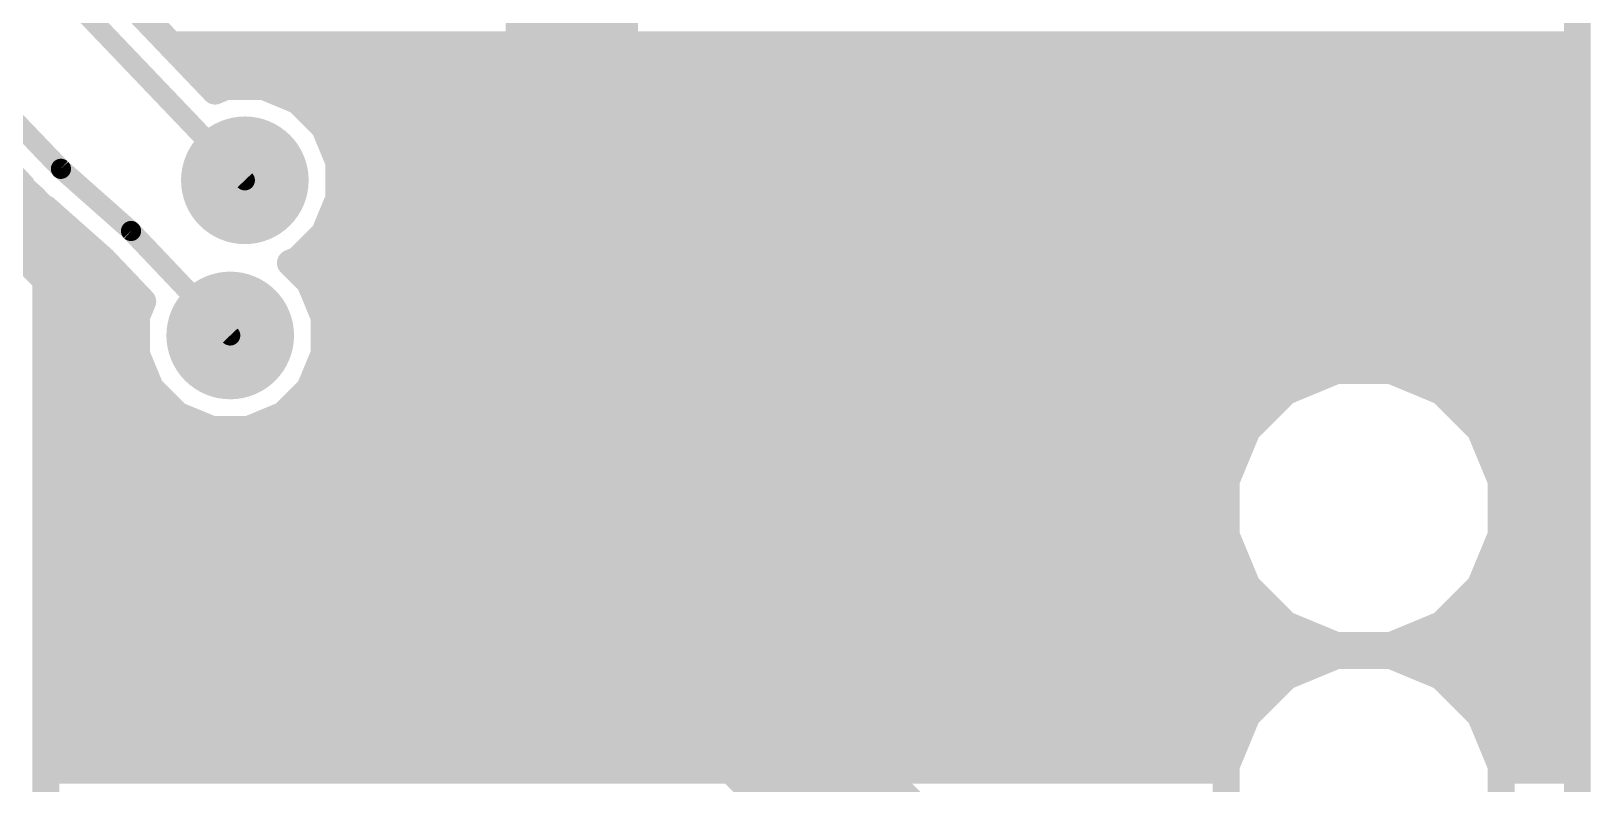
# Model space of a CAD drawing. Extents: x -40.6 to 40.6, y -25.6 to 25.6.
# Drawn here: x 16.97 to 40.56, y -7.92 to 3.45 of the extents above; entities that cross this region are included whole.
import ezdxf

# ---------------------------------------------------------------- set-up
doc = ezdxf.new("R2010")
doc.units = 0
doc.layers.add('1', color=22, linetype='CONTINUOUS')
doc.layers.add('18', color=82, linetype='CONTINUOUS')

# ---------------------------------------------------------------- blocks, each defined once
blk = doc.blocks.new('ROUNDV')
at = {"const_width": 0.5}
blk.add_lwpolyline([(0, -0.25, 1), (0, 0.25, 1), (0, -0.25)], format="xyb", dxfattribs=at)

msp = doc.modelspace()

# ---------------------------------------------------------------- linework, layer by layer
at = {"layer": '1'}
for points, const_width in [([(40.3519, 23.5458), (40.3519, -23.6685)], 0.4064), ([(25.146, 5.8674), (25.146, -3.4036)], 2), ([(19.7491, 2.5485), (16.5056, 5.9428)], 0.4064), ([(20.2, 1.2), (15.9, 5.7)], 0.3048), ([(19.0776, 3.2512), (40.3519, 3.2512)], 0.4064), ([(17.4186, 1.3734), (16.1186, 2.7276)], 0.3048), ([(19.4659, 2.8448), (40.3519, 2.8448)], 0.4064), ([(19.9179, 2.6184), (19.7491, 2.5485)], 0.4064), ([(20.4821, 2.6184), (19.9179, 2.6184)], 0.4064), ([(21.0035, 2.4025), (20.4821, 2.6184)], 0.4064), ([(20.9167, 2.4384), (40.3519, 2.4384)], 0.4064), ([(21.4025, 2.0035), (21.0035, 2.4025)], 0.4064), ([(15.686, 2.3037), (16.8275, 1.1147)], 0.4064), ([(21.3739, 2.032), (40.3519, 2.032)], 0.4064), ([(21.6184, 1.4821), (21.4025, 2.0035)], 0.4064), ([(21.559, 1.6256), (40.3519, 1.6256)], 0.4064), ([(21.6184, 0.9179), (21.6184, 1.4821)], 0.4064), ([(18.4788, 0.4336), (17.4186, 1.3734)], 0.3048), ([(21.6184, 1.2192), (40.3519, 1.2192)], 0.4064), ([(16.837, 0.0468), (15.8464, 1.0374)], 0.4064), ([(16.8275, 1.1147), (16.8292, 1.0866)], 0.4064), ([(16.8292, 1.0866), (16.9986, 0.9364)], 0.4064), ([(16.071, 0.8128), (17.1173, 0.8128)], 0.4064), ([(16.9986, 0.9364), (17.1554, 0.773)], 0.4064), ([(17.1554, 0.773), (17.1836, 0.7725)], 0.4064), ([(17.1836, 0.7725), (18.0576, -0.0023)], 0.4064), ([(21.4025, 0.3965), (21.6184, 0.9179)], 0.4064), ([(21.5749, 0.8128), (40.3519, 0.8128)], 0.4064), ([(16.4774, 0.4064), (17.5965, 0.4064)], 0.4064), ([(19.9788, -1.146), (18.4788, 0.4336)], 0.3048), ([(21.0035, -0.0025), (21.4025, 0.3965)], 0.4064), ([(21.4065, 0.4064), (40.3519, 0.4064)], 0.4064), ([(17.1918, -0.308), (16.837, 0.0468)], 0.4064), ([(16.8838, 0), (18.055, 0)], 0.4064), ([(18.0576, -0.0023), (18.6562, -0.6326)], 0.4064), ([(20.8887, -0.05), (21.0035, -0.0025)], 0.4064), ([(21.1813, -0.3425), (20.8887, -0.05)], 0.4064), ([(21.0059, 0), (40.3519, 0)], 0.4064), ([(17.1918, -8.8867), (17.1918, -0.308)], 0.4064), ([(17.1918, -0.4064), (18.4413, -0.4064)], 0.4064), ([(21.3972, -0.8639), (21.1813, -0.3425)], 0.4064), ([(21.2077, -0.4064), (40.3519, -0.4064)], 0.4064), ([(18.6562, -0.6326), (18.5604, -0.8639)], 0.4064), ([(17.1918, -0.8128), (18.5816, -0.8128)], 0.4064), ([(18.5604, -0.8639), (18.5604, -1.4281)], 0.4064), ([(21.376, -0.8128), (40.3519, -0.8128)], 0.4064), ([(21.3972, -1.4281), (21.3972, -0.8639)], 0.4064), ([(17.1918, -1.2192), (18.5604, -1.2192)], 0.4064), ([(21.3972, -1.2192), (40.3519, -1.2192)], 0.4064), ([(18.5604, -1.4281), (18.7763, -1.9495)], 0.4064), ([(21.1813, -1.9495), (21.3972, -1.4281)], 0.4064), ([(17.1918, -1.6256), (18.6422, -1.6256)], 0.4064), ([(21.3154, -1.6256), (40.3519, -1.6256)], 0.4064), ([(36.7066, -1.6768), (35.9428, -1.9932)], 0.4064), ([(37.5334, -1.6768), (36.7066, -1.6768)], 0.4064), ([(38.2972, -1.9932), (37.5334, -1.6768)], 0.4064), ([(17.1918, -2.032), (18.8589, -2.032)], 0.4064), ([(18.7763, -1.9495), (19.1753, -2.3485)], 0.4064), ([(20.7823, -2.3485), (21.1813, -1.9495)], 0.4064), ([(21.0987, -2.032), (35.904, -2.032)], 0.4064), ([(35.9428, -1.9932), (35.3582, -2.5778)], 0.4064), ([(38.8818, -2.5778), (38.2972, -1.9932)], 0.4064), ([(38.336, -2.032), (40.3519, -2.032)], 0.4064), ([(17.1918, -2.4384), (19.3925, -2.4384)], 0.4064), ([(19.1753, -2.3485), (19.6967, -2.5644)], 0.4064), ([(20.2609, -2.5644), (20.7823, -2.3485)], 0.4064), ([(20.5651, -2.4384), (35.4976, -2.4384)], 0.4064), ([(38.7424, -2.4384), (40.3519, -2.4384)], 0.4064), ([(19.6967, -2.5644), (20.2609, -2.5644)], 0.4064), ([(25.146, -3.4036), (25.146, -4.191)], 2), ([(35.3582, -2.5778), (35.0418, -3.3416)], 0.4064), ([(39.1982, -3.3416), (38.8818, -2.5778)], 0.4064), ([(17.1918, -2.8448), (35.2476, -2.8448)], 0.4064), ([(38.9924, -2.8448), (40.3519, -2.8448)], 0.4064), ([(17.1918, -3.2512), (35.0793, -3.2512)], 0.4064), ([(39.1607, -3.2512), (40.3519, -3.2512)], 0.4064), ([(25.146, -4.191), (32.0548, -11.0998)], 2), ([(35.0418, -3.3416), (35.0418, -4.1684)], 0.4064), ([(39.1982, -4.1684), (39.1982, -3.3416)], 0.4064), ([(17.1918, -3.6576), (35.0418, -3.6576)], 0.4064), ([(39.1982, -3.6576), (40.3519, -3.6576)], 0.4064), ([(17.1918, -4.064), (35.0418, -4.064)], 0.4064), ([(35.0418, -4.1684), (35.3582, -4.9322)], 0.4064), ([(38.8818, -4.9322), (39.1982, -4.1684)], 0.4064), ([(39.1982, -4.064), (40.3519, -4.064)], 0.4064), ([(17.1918, -4.4704), (35.1669, -4.4704)], 0.4064), ([(39.0731, -4.4704), (40.3519, -4.4704)], 0.4064), ([(17.1918, -4.8768), (35.3352, -4.8768)], 0.4064), ([(38.9048, -4.8768), (40.3519, -4.8768)], 0.4064), ([(35.3582, -4.9322), (35.9428, -5.5168)], 0.4064), ([(38.2972, -5.5168), (38.8818, -4.9322)], 0.4064), ([(17.1918, -5.2832), (35.7092, -5.2832)], 0.4064), ([(38.5308, -5.2832), (40.3519, -5.2832)], 0.4064), ([(35.9428, -5.5168), (36.7066, -5.8332)], 0.4064), ([(37.5334, -5.8332), (38.2972, -5.5168)], 0.4064), ([(17.1918, -5.6896), (36.3599, -5.6896)], 0.4064), ([(36.7066, -5.8332), (37.5334, -5.8332)], 0.4064), ([(37.8801, -5.6896), (40.3519, -5.6896)], 0.4064), ([(17.1918, -6.096), (36.443, -6.096)], 0.4064), ([(36.7066, -5.9868), (35.9428, -6.3032)], 0.4064), ([(37.5334, -5.9868), (36.7066, -5.9868)], 0.4064), ([(38.2972, -6.3032), (37.5334, -5.9868)], 0.4064), ([(37.797, -6.096), (40.3519, -6.096)], 0.4064), ([(35.9428, -6.3032), (35.3582, -6.8878)], 0.4064), ([(38.8818, -6.8878), (38.2972, -6.3032)], 0.4064), ([(17.1918, -6.5024), (35.7436, -6.5024)], 0.4064), ([(38.4964, -6.5024), (40.3519, -6.5024)], 0.4064), ([(17.1918, -6.9088), (35.3495, -6.9088)], 0.4064), ([(35.3582, -6.8878), (35.0418, -7.6516)], 0.4064), ([(39.1982, -7.6516), (38.8818, -6.8878)], 0.4064), ([(38.8905, -6.9088), (40.3519, -6.9088)], 0.4064), ([(17.1918, -7.3152), (35.1812, -7.3152)], 0.4064), ([(39.0588, -7.3152), (40.3519, -7.3152)], 0.4064), ([(17.1918, -7.7216), (35.0418, -7.7216)], 0.4064), ([(35.0418, -7.6516), (35.0418, -8.4784)], 0.4064), ([(39.1982, -8.4784), (39.1982, -7.6516)], 0.4064), ([(39.1982, -7.7216), (40.3519, -7.7216)], 0.4064)]:
    msp.add_lwpolyline(points, dxfattribs=dict(at, const_width=const_width))
for points, const_width in [([(19.0776, 3.3528, 1), (19.0776, 3.1496)], 0.2032), ([(40.3519, 3.1496, 1), (40.3519, 3.3528)], 0.2032), ([(19.4659, 2.9464, 1), (19.4659, 2.7432)], 0.2032), ([(40.3519, 2.7432, 1), (40.3519, 2.9464)], 0.2032), ([(19.7102, 2.6423, 1), (19.788, 2.4546)], 0.2032), ([(19.6756, 2.4783, 1), (19.8225, 2.6187)], 0.2032), ([(19.9179, 2.72, 1), (19.9179, 2.5168)], 0.2032), ([(19.9567, 2.5245, 1), (19.879, 2.7123)], 0.2032), ([(20.521, 2.7123, 1), (20.4433, 2.5245)], 0.2032), ([(20.4821, 2.5168, 1), (20.4821, 2.72)], 0.2032), ([(20.9167, 2.54, 1), (20.9167, 2.3368)], 0.2032), ([(21.0753, 2.4743, 1), (20.9316, 2.3306)], 0.2032), ([(20.9646, 2.3086, 1), (21.0423, 2.4963)], 0.2032), ([(40.3519, 2.3368, 1), (40.3519, 2.54)], 0.2032), ([(21.3739, 2.1336, 1), (21.3739, 1.9304)], 0.2032), ([(21.4963, 2.0423, 1), (21.3086, 1.9646)], 0.2032), ([(21.3306, 1.9316, 1), (21.4743, 2.0753)], 0.2032), ([(40.3519, 1.9304, 1), (40.3519, 2.1336)], 0.2032), ([(21.559, 1.7272, 1), (21.559, 1.524)], 0.2032), ([(21.72, 1.4821, 1), (21.5168, 1.4821)], 0.2032), ([(40.3519, 1.524, 1), (40.3519, 1.7272)], 0.2032), ([(17.4691, 1.4304, 1), (17.3681, 1.3164)], 0.1524), ([(17.3636, 1.3206, 1), (17.4736, 1.4262)], 0.1524), ([(21.6184, 1.3208, 1), (21.6184, 1.1176)], 0.2032), ([(21.5245, 1.4433, 1), (21.7123, 1.521)], 0.2032), ([(40.3519, 1.1176, 1), (40.3519, 1.3208)], 0.2032), ([(16.9289, 1.1208, 1), (16.7261, 1.1086)], 0.2032), ([(16.8966, 1.1626, 1), (16.7618, 1.0106)], 0.2032), ([(16.7278, 1.0805, 1), (16.9306, 1.0927)], 0.2032), ([(16.7542, 1.0443, 1), (16.9008, 1.185)], 0.2032), ([(20.1449, 1.1474, 1), (20.2551, 1.2526)], 0.1524), ([(17.0719, 1.0068, 1), (16.9253, 0.8661)], 0.2032), ([(16.9312, 0.8604, 1), (17.066, 1.0124)], 0.2032), ([(17.1575, 0.8746, 1), (17.1534, 0.6715)], 0.2032), ([(17.251, 0.8485, 1), (17.1162, 0.6964)], 0.2032), ([(17.0821, 0.7027, 1), (17.2287, 0.8434)], 0.2032), ([(17.1173, 0.7112, 1), (17.1173, 0.9144)], 0.2032), ([(17.1815, 0.6709, 1), (17.1856, 0.8741)], 0.2032), ([(21.5749, 0.9144, 1), (21.5749, 0.7112)], 0.2032), ([(21.5168, 0.9179, 1), (21.72, 0.9179)], 0.2032), ([(21.7123, 0.879, 1), (21.5245, 0.9567)], 0.2032), ([(40.3519, 0.7112, 1), (40.3519, 0.9144)], 0.2032), ([(17.5965, 0.3048, 1), (17.5965, 0.508)], 0.2032), ([(18.5341, 0.4861, 1), (18.4235, 0.3811)], 0.1524), ([(18.4283, 0.3766, 1), (18.5293, 0.4906)], 0.1524), ([(21.3086, 0.4354, 1), (21.4963, 0.3577)], 0.2032), ([(21.4065, 0.508, 1), (21.4065, 0.3048)], 0.2032), ([(21.4743, 0.3247, 1), (21.3306, 0.4684)], 0.2032), ([(40.3519, 0.3048, 1), (40.3519, 0.508)], 0.2032), ([(16.9089, 0.1186, 1), (16.7652, -0.025)], 0.2032), ([(16.7652, -0.025, 1), (16.9089, 0.1186)], 0.2032), ([(16.8838, 0.1016, 1), (16.8838, -0.1016)], 0.2032), ([(18.1313, 0.0677, 1), (17.9839, -0.0723)], 0.2032), ([(17.9902, -0.0783, 1), (18.125, 0.0737)], 0.2032), ([(18.055, -0.1016, 1), (18.055, 0.1016)], 0.2032), ([(20.9605, 0.0219, 1), (20.8169, -0.1218)], 0.2032), ([(20.8498, 0.0439, 1), (20.9276, -0.1439)], 0.2032), ([(20.9316, 0.0694, 1), (21.0753, -0.0743)], 0.2032), ([(21.0059, 0.1016, 1), (21.0059, -0.1016)], 0.2032), ([(21.0423, -0.0963, 1), (20.9646, 0.0914)], 0.2032), ([(40.3519, -0.1016, 1), (40.3519, 0.1016)], 0.2032), ([(17.2934, -0.308, 1), (17.0902, -0.308)], 0.2032), ([(17.1918, -0.3048, 1), (17.1918, -0.508)], 0.2032), ([(17.12, -0.3798, 1), (17.2636, -0.2361)], 0.2032), ([(18.4413, -0.508, 1), (18.4413, -0.3048)], 0.2032), ([(21.2751, -0.3037, 1), (21.0874, -0.3814)], 0.2032), ([(21.2077, -0.3048, 1), (21.2077, -0.508)], 0.2032), ([(21.1094, -0.4144, 1), (21.2531, -0.2707)], 0.2032), ([(40.3519, -0.508, 1), (40.3519, -0.3048)], 0.2032), ([(18.75, -0.6715, 1), (18.5623, -0.5938)], 0.2032), ([(18.5825, -0.7026, 1), (18.7298, -0.5627)], 0.2032), ([(17.1918, -0.7112, 1), (17.1918, -0.9144)], 0.2032), ([(18.662, -0.8639, 1), (18.4588, -0.8639)], 0.2032), ([(18.5816, -0.9144, 1), (18.5816, -0.7112)], 0.2032), ([(21.376, -0.7112, 1), (21.376, -0.9144)], 0.2032), ([(21.4988, -0.8639, 1), (21.2956, -0.8639)], 0.2032), ([(40.3519, -0.9144, 1), (40.3519, -0.7112)], 0.2032), ([(18.4665, -0.825, 1), (18.6543, -0.9027)], 0.2032), ([(21.3033, -0.9027, 1), (21.4911, -0.825)], 0.2032), ([(17.1918, -1.1176, 1), (17.1918, -1.3208)], 0.2032), ([(18.5604, -1.3208, 1), (18.5604, -1.1176)], 0.2032), ([(19.9235, -1.1985, 1), (20.0341, -1.0935)], 0.1524), ([(21.3972, -1.1176, 1), (21.3972, -1.3208)], 0.2032), ([(40.3519, -1.3208, 1), (40.3519, -1.1176)], 0.2032), ([(18.6543, -1.3893, 1), (18.4665, -1.467)], 0.2032), ([(18.4588, -1.4281, 1), (18.662, -1.4281)], 0.2032), ([(21.2956, -1.4281, 1), (21.4988, -1.4281)], 0.2032), ([(21.4911, -1.467, 1), (21.3033, -1.3893)], 0.2032), ([(17.1918, -1.524, 1), (17.1918, -1.7272)], 0.2032), ([(18.6422, -1.7272, 1), (18.6422, -1.524)], 0.2032), ([(21.3154, -1.524, 1), (21.3154, -1.7272)], 0.2032), ([(36.7066, -1.5752, 1), (36.7066, -1.7784)], 0.2032), ([(36.7455, -1.7707, 1), (36.6677, -1.5829)], 0.2032), ([(37.5723, -1.5829, 1), (37.4945, -1.7707)], 0.2032), ([(37.5334, -1.7784, 1), (37.5334, -1.5752)], 0.2032), ([(40.3519, -1.7272, 1), (40.3519, -1.524)], 0.2032), ([(17.1918, -1.9304, 1), (17.1918, -2.1336)], 0.2032), ([(18.8482, -1.8776, 1), (18.7045, -2.0213)], 0.2032), ([(18.6825, -1.9883, 1), (18.8702, -1.9106)], 0.2032), ([(18.8589, -2.1336, 1), (18.8589, -1.9304)], 0.2032), ([(21.0987, -1.9304, 1), (21.0987, -2.1336)], 0.2032), ([(21.0874, -1.9106, 1), (21.2751, -1.9883)], 0.2032), ([(21.2531, -2.0213, 1), (21.1094, -1.8776)], 0.2032), ([(35.9039, -1.8993, 1), (35.9817, -2.0871)], 0.2032), ([(36.0146, -2.065, 1), (35.871, -1.9213)], 0.2032), ([(35.904, -2.1336, 1), (35.904, -1.9304)], 0.2032), ([(38.369, -1.9213, 1), (38.2254, -2.065)], 0.2032), ([(38.336, -1.9304, 1), (38.336, -2.1336)], 0.2032), ([(38.2583, -2.0871, 1), (38.3361, -1.8993)], 0.2032), ([(40.3519, -2.1336, 1), (40.3519, -1.9304)], 0.2032), ([(17.1918, -2.3368, 1), (17.1918, -2.54)], 0.2032), ([(19.2142, -2.2546, 1), (19.1365, -2.4423)], 0.2032), ([(19.1035, -2.4203, 1), (19.2472, -2.2766)], 0.2032), ([(19.3925, -2.54, 1), (19.3925, -2.3368)], 0.2032), ([(20.5651, -2.3368, 1), (20.5651, -2.54)], 0.2032), ([(20.7104, -2.2766, 1), (20.8541, -2.4203)], 0.2032), ([(20.8211, -2.4423, 1), (20.7434, -2.2546)], 0.2032), ([(35.4976, -2.54, 1), (35.4976, -2.3368)], 0.2032), ([(38.7424, -2.3368, 1), (38.7424, -2.54)], 0.2032), ([(40.3519, -2.54, 1), (40.3519, -2.3368)], 0.2032), ([(19.6967, -2.4628, 1), (19.6967, -2.666)], 0.2032), ([(19.6578, -2.6583, 1), (19.7355, -2.4705)], 0.2032), ([(20.2221, -2.4705, 1), (20.2998, -2.6583)], 0.2032), ([(20.2609, -2.666, 1), (20.2609, -2.4628)], 0.2032), ([(25.646, -3.4036, 1), (24.646, -3.4036)], 1), ([(35.2863, -2.506, 1), (35.43, -2.6496)], 0.2032), ([(35.4521, -2.6167, 1), (35.2643, -2.5389)], 0.2032), ([(38.9757, -2.5389, 1), (38.7879, -2.6167)], 0.2032), ([(38.81, -2.6496, 1), (38.9537, -2.506)], 0.2032), ([(17.1918, -2.7432, 1), (17.1918, -2.9464)], 0.2032), ([(35.2476, -2.9464, 1), (35.2476, -2.7432)], 0.2032), ([(38.9924, -2.7432, 1), (38.9924, -2.9464)], 0.2032), ([(40.3519, -2.9464, 1), (40.3519, -2.7432)], 0.2032), ([(17.1918, -3.1496, 1), (17.1918, -3.3528)], 0.2032), ([(24.646, -3.4036, 1), (25.646, -3.4036)], 1), ([(35.0793, -3.3528, 1), (35.0793, -3.1496)], 0.2032), ([(39.1607, -3.1496, 1), (39.1607, -3.3528)], 0.2032), ([(40.3519, -3.3528, 1), (40.3519, -3.1496)], 0.2032), ([(25.4996, -3.8374, 1), (24.7924, -4.5446)], 1), ([(35.1434, -3.3416, 1), (34.9402, -3.3416)], 0.2032), ([(34.9479, -3.3027, 1), (35.1357, -3.3805)], 0.2032), ([(39.2998, -3.3416, 1), (39.0966, -3.3416)], 0.2032), ([(39.1043, -3.3805, 1), (39.2921, -3.3027)], 0.2032), ([(17.1918, -3.556, 1), (17.1918, -3.7592)], 0.2032), ([(35.0418, -3.7592, 1), (35.0418, -3.556)], 0.2032), ([(39.1982, -3.556, 1), (39.1982, -3.7592)], 0.2032), ([(40.3519, -3.7592, 1), (40.3519, -3.556)], 0.2032), ([(24.646, -4.191, 1), (25.646, -4.191)], 1), ([(17.1918, -3.9624, 1), (17.1918, -4.1656)], 0.2032), ([(35.1357, -4.1295, 1), (34.9479, -4.2073)], 0.2032), ([(35.0418, -4.1656, 1), (35.0418, -3.9624)], 0.2032), ([(39.1982, -3.9624, 1), (39.1982, -4.1656)], 0.2032), ([(39.2921, -4.2073, 1), (39.1043, -4.1295)], 0.2032), ([(40.3519, -4.1656, 1), (40.3519, -3.9624)], 0.2032), ([(34.9402, -4.1684, 1), (35.1434, -4.1684)], 0.2032), ([(39.0966, -4.1684, 1), (39.2998, -4.1684)], 0.2032), ([(17.1918, -4.3688, 1), (17.1918, -4.572)], 0.2032), ([(35.1669, -4.572, 1), (35.1669, -4.3688)], 0.2032), ([(39.0731, -4.3688, 1), (39.0731, -4.572)], 0.2032), ([(40.3519, -4.572, 1), (40.3519, -4.3688)], 0.2032), ([(17.1918, -4.7752, 1), (17.1918, -4.9784)], 0.2032), ([(35.3352, -4.9784, 1), (35.3352, -4.7752)], 0.2032), ([(38.9048, -4.7752, 1), (38.9048, -4.9784)], 0.2032), ([(40.3519, -4.9784, 1), (40.3519, -4.7752)], 0.2032), ([(35.43, -4.8604, 1), (35.2863, -5.004)], 0.2032), ([(35.2643, -4.9711, 1), (35.4521, -4.8933)], 0.2032), ([(38.7879, -4.8933, 1), (38.9757, -4.9711)], 0.2032), ([(38.9537, -5.004, 1), (38.81, -4.8604)], 0.2032), ([(17.1918, -5.1816, 1), (17.1918, -5.3848)], 0.2032), ([(35.7092, -5.3848, 1), (35.7092, -5.1816)], 0.2032), ([(38.5308, -5.1816, 1), (38.5308, -5.3848)], 0.2032), ([(40.3519, -5.3848, 1), (40.3519, -5.1816)], 0.2032), ([(35.9817, -5.4229, 1), (35.9039, -5.6107)], 0.2032), ([(35.871, -5.5887, 1), (36.0146, -5.445)], 0.2032), ([(38.2254, -5.445, 1), (38.369, -5.5887)], 0.2032), ([(38.3361, -5.6107, 1), (38.2583, -5.4229)], 0.2032), ([(17.1918, -5.588, 1), (17.1918, -5.7912)], 0.2032), ([(36.3599, -5.7912, 1), (36.3599, -5.588)], 0.2032), ([(36.7066, -5.7316, 1), (36.7066, -5.9348)], 0.2032), ([(36.6677, -5.9271, 1), (36.7455, -5.7393)], 0.2032), ([(37.4945, -5.7393, 1), (37.5723, -5.9271)], 0.2032), ([(37.5334, -5.9348, 1), (37.5334, -5.7316)], 0.2032), ([(37.8801, -5.588, 1), (37.8801, -5.7912)], 0.2032), ([(40.3519, -5.7912, 1), (40.3519, -5.588)], 0.2032), ([(17.1918, -5.9944, 1), (17.1918, -6.1976)], 0.2032), ([(36.443, -6.1976, 1), (36.443, -5.9944)], 0.2032), ([(36.7066, -5.8852, 1), (36.7066, -6.0884)], 0.2032), ([(36.7455, -6.0807, 1), (36.6677, -5.8929)], 0.2032), ([(37.5723, -5.8929, 1), (37.4945, -6.0807)], 0.2032), ([(37.5334, -6.0884, 1), (37.5334, -5.8852)], 0.2032), ([(37.797, -5.9944, 1), (37.797, -6.1976)], 0.2032), ([(40.3519, -6.1976, 1), (40.3519, -5.9944)], 0.2032), ([(35.9039, -6.2093, 1), (35.9817, -6.3971)], 0.2032), ([(36.0146, -6.375, 1), (35.871, -6.2313)], 0.2032), ([(38.369, -6.2313, 1), (38.2254, -6.375)], 0.2032), ([(38.2583, -6.3971, 1), (38.3361, -6.2093)], 0.2032), ([(17.1918, -6.4008, 1), (17.1918, -6.604)], 0.2032), ([(35.7436, -6.604, 1), (35.7436, -6.4008)], 0.2032), ([(38.4964, -6.4008, 1), (38.4964, -6.604)], 0.2032), ([(40.3519, -6.604, 1), (40.3519, -6.4008)], 0.2032), ([(17.1918, -6.8072, 1), (17.1918, -7.0104)], 0.2032), ([(35.2863, -6.816, 1), (35.43, -6.9596)], 0.2032), ([(35.4521, -6.9267, 1), (35.2643, -6.8489)], 0.2032), ([(35.3495, -7.0104, 1), (35.3495, -6.8072)], 0.2032), ([(38.9757, -6.8489, 1), (38.7879, -6.9267)], 0.2032), ([(38.8905, -6.8072, 1), (38.8905, -7.0104)], 0.2032), ([(38.81, -6.9596, 1), (38.9537, -6.816)], 0.2032), ([(40.3519, -7.0104, 1), (40.3519, -6.8072)], 0.2032), ([(17.1918, -7.2136, 1), (17.1918, -7.4168)], 0.2032), ([(35.1812, -7.4168, 1), (35.1812, -7.2136)], 0.2032), ([(39.0588, -7.2136, 1), (39.0588, -7.4168)], 0.2032), ([(40.3519, -7.4168, 1), (40.3519, -7.2136)], 0.2032), ([(17.1918, -7.62, 1), (17.1918, -7.8232)], 0.2032), ([(35.1434, -7.6516, 1), (34.9402, -7.6516)], 0.2032), ([(34.9479, -7.6127, 1), (35.1357, -7.6905)], 0.2032), ([(35.0418, -7.8232, 1), (35.0418, -7.62)], 0.2032), ([(39.2998, -7.6516, 1), (39.0966, -7.6516)], 0.2032), ([(39.1982, -7.62, 1), (39.1982, -7.8232)], 0.2032), ([(39.1043, -7.6905, 1), (39.2921, -7.6127)], 0.2032), ([(40.3519, -7.8232, 1), (40.3519, -7.62)], 0.2032)]:
    msp.add_lwpolyline(points, format="xyb", dxfattribs=dict(at, const_width=const_width))

# ---------------------------------------------------------------- block references
at = {"layer": '18', "xscale": 1.9304, "yscale": 1.9304}
for p in [(20.2, 1.2), (19.9788, -1.146)]:
    msp.add_blockref('ROUNDV', p, dxfattribs=at)

doc.saveas('drawing.dxf')
